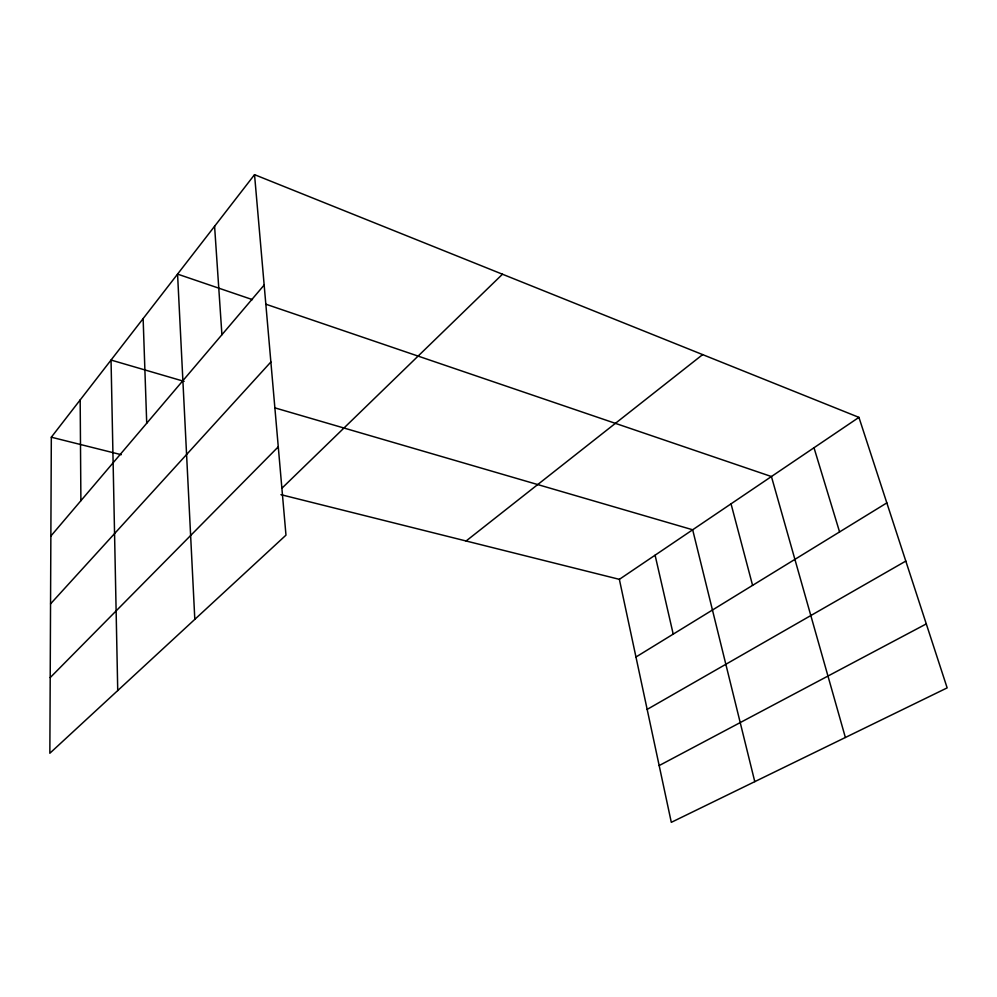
<?xml version="1.0" encoding="UTF-8"?>
<svg xmlns="http://www.w3.org/2000/svg" width="997" height="997" viewBox="0 0 997 997"><rect width="100%" height="100%" fill="white"/><g stroke="black" fill="none" stroke-linecap="round" stroke-linejoin="round"><path stroke-width="1.5" d="M254.534 174.662L51.321 437.209L49.85 753.246L285.977 535.152L254.534 174.662L858.94 417.369L947.15 687.88L671.305 822.338L619.361 579.344L280.942 494.662M50.859 536.062L264.155 285.03M50.548 603.87L270.872 361.986M50.199 677.611L278.275 446.818M281.902 488.243L502.476 274.225M466.098 540.997L702.648 354.608M619.361 579.344L858.94 417.369M635.961 657.011L886.832 502.899M647.165 709.403L905.799 561.087M659.167 765.571L926.288 623.91M51.321 437.209L121.248 454.707M184.096 381.377L111.041 360.054L117.733 690.547M274.91 407.873L692.666 529.781L754.779 781.648M252.465 299.636L177.566 274.113L194.814 619.349M265.663 304.135L771.429 476.541L845.369 737.481M814.001 447.753L839.574 531.924M731.038 503.846L752.585 585.364M655.091 555.192L673.212 634.117M214.592 226.269L221.92 334.743M143.132 318.591L146.721 423.239M80.171 399.934L80.894 500.706"/></g></svg>
